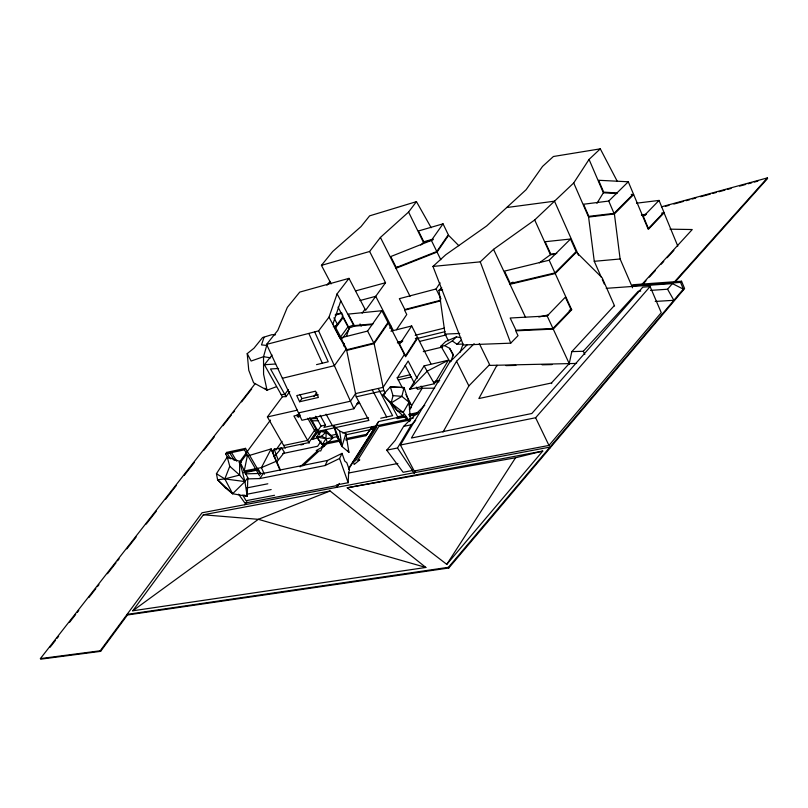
<?xml version="1.0" encoding="UTF-8"?>
<svg xmlns="http://www.w3.org/2000/svg" width="808" height="808" viewBox="0 0 808 808"><rect width="100%" height="100%" fill="white"/><g stroke="black" fill="none" stroke-linecap="round" stroke-linejoin="round"><path stroke-width="1.21" d="M247.803 477.76L247.238 496.354L232.623 493.728L225.351 487.82L217.594 479.76L216.443 473.7L227.24 457.065L239.643 461.358L247.803 477.76L244.935 481.588L232.623 493.728L217.594 479.76L224.826 478.902L239.623 475.054L244.935 481.588L247.238 496.354L243.784 495.011M238.572 494.193L244.925 503.061L335.926 485.81L336.532 484.931L348.147 482.719L348.702 471.943L349.48 470.286L346.814 462.711L344.764 461.115L342.036 453.369L327.583 460.429L263.408 473.357L245.804 473.852M247.309 456.066L244.218 470.953L261.428 467.61L276.154 461.317L271.165 448.925L247.309 456.066L246.056 454.884L239.663 463.55M614.383 305.555L571.822 351.621L569.236 363.59L551.43 382.992L478.861 398.546L496.95 365.236L497.233 365.822M327.472 443.036L325.988 438.704L326.19 430.422L320.231 431.573L316.675 436.976L322.271 444.653L327.472 443.036L333.037 437.744L326.19 430.422M319.402 434.815L320.231 431.573L325.786 432.229L333.037 437.744L325.988 438.704L316.675 436.976L322.271 444.653L325.988 438.704L321.796 436.158L316.675 436.976M408.838 421.069L397.445 410.737L391.133 402.98L393.031 395.627L390.335 386.911L404.091 387.577L409.04 402.253L410.403 420.261M342.774 314.989L341.925 318.059L334.562 327.977L335.694 327.684L343.127 317.655L349.177 329.109L342.572 338.209M333.906 425.917L341.935 446.491L345.875 433.603L339.683 431.088L333.906 425.917L336.673 436.067L341.935 446.491L348.935 452.298L345.875 433.603M343.521 345.895L344.259 343.511M346.491 336.381L349.096 328.058L338.047 307.131M264.034 337.289L261.509 344.915L266.731 345.42L263.529 356.702L263.58 374.256L267.054 390.183L276.306 386.749M332.825 324.351L340.784 300.839M358.701 401.455L353.874 408.747L301.919 420.261L266.579 344.37L318.625 330.866L328.997 317.17L337.098 293.849L348.995 278.356L365.61 310.322L385.537 282.729L369.63 251.48L380.416 237.431L408.575 212.049L416.453 201.636L431.169 227.715M460.146 352.207L463.075 344.046L457.015 344.279L452.298 340.946L444.673 345.622L440.926 346.178L450.006 361.903M450.783 361.58L453.318 354.53L449.622 348.319L444.673 345.622M227.24 457.065L229.775 466.287L224.826 478.902L232.623 493.728M272.538 453.339L274.225 449.107L281.649 447.986L284.426 452.298L276.982 461.742M247.511 478.892L259.711 478.578L325.058 465.549L339.572 458.49L342.036 453.369M325.058 465.549L327.583 460.429M442.986 432.098L468.872 385.901L489.618 364.63L479.296 343.531M414.282 473.387L415.181 470.599M474.144 343.703L456.56 361.257L411.434 438.027L531.836 413.504L642.764 287.183L650.107 286.547L661.267 312.686L548.965 445.43L414.211 470.973L400.414 445.016L449.642 362.216L467.165 344.804M397.496 447.996L412.534 470.498L403.131 472.286L386.719 450.157L397.496 447.996L411.322 424.776L415.686 420.362M434.361 383.75L448.42 360.206L424.099 365.873L409.595 389.315L434.361 383.75L424.099 365.873M424.756 405.222L403.657 426.382L395.253 440.33L386.719 450.157M409.353 409.414L422.18 388.264L434.613 388.183M410.282 408.949L411.575 406.818M402.313 416.736L403.566 414.676M409.222 405.394L410.474 403.333M596.94 203.333L603.364 192.779L589.062 159.418L600.293 148.844L617.15 181.093M338.027 485.244L336.694 487.365L339.32 483.416M348.723 468.276L378.649 421.524L397.97 417.393L397.233 418.584L405.808 416.756M348.551 469.307L378.649 421.524M365.933 435.674L371.983 426.786L365.933 435.674L345.652 439.916M430.846 363.681L417.746 337.906L405.596 356.762L388.264 323.089L374.144 343.632L346.713 350.43L328.997 317.17M446.784 564.368L515.534 457.783L542.744 451.076L446.784 564.368L347.228 487.779L542.744 451.076M404.414 354.459L383.144 387.315L355.55 393.607L350.46 401.202L298.495 412.908M614.565 305.959L602.162 277.8L576.407 252.207L555.217 273.538L571.69 309.767L553.248 329.098L515.706 330.836L518.019 335.684L510.717 343.168L463.307 344.966L432.967 266.428L480.255 261.853L493.547 249.339L534.704 219.968L573.71 182.962L589.062 159.418M411.686 325.967L399.606 344.289L405.535 355.813L417.463 337.33L411.686 325.967L390.921 331.179M440.36 300.313L404.848 309.514L399.344 298.677L436.088 288.971L440.097 282.881M321.089 441.107L317.615 446.258L282.83 453.52M396.526 329.714L406.767 314.504L404.576 310.191L440.613 300.869M320.13 415.282L325.523 425.048L323.927 427.392L368.539 417.746M325.523 425.048L321.059 426.018L317.302 431.522L368.902 420.423L356.207 396.819L346.713 350.43M389.719 328.23L391.102 326.2M316.857 429.2L314.514 430.371L307.616 440.411L283.679 445.481M311.908 439.138L314.655 435.118M381.891 310.716L367.579 331.068L340.693 337.896L346.975 349.702L373.831 343.036L387.961 322.503L381.891 310.716L348.258 314.11L354.308 325.604L373.003 323.877M443.036 223.836L431.371 240.41L390.749 256.56L396.263 267.519L436.795 251.52L448.309 234.785L443.036 223.836L418.473 230.977L423.776 241.784L433.128 239.118M397.799 266.569L395.96 268.296L437.067 252.076L448.571 235.33L458.833 245.683M244.723 504.727L246.864 501.687M259.711 478.578L263.408 473.357M346.087 349.258L334.381 365.681L282.376 378.285M300.021 415.393L298.637 417.332L297.142 414.656M313.878 396.617L316.746 392.577M276.306 449.48L282.083 441.36M297.122 416.857L299.202 413.949M299.616 401.758L318.433 397.435L315.554 391.183L296.738 395.577L299.616 401.758L301.889 398.617L318.312 394.809M362.146 313.161L365.024 309.191M347.965 326.826L340.612 336.916L339.481 337.209M341.229 338.784L340.703 339.511L341.834 339.219M132.764 610.798L203.363 514.787L330.108 490.991L425.866 567.458L132.764 610.798L258.348 519.322L330.108 490.991M127.563 614.827L100.626 651.359L40.804 659.156L40.4 658.591L100.232 650.773L202.05 512.777L549.925 447.107L550.238 447.763M239.784 461.641L270.438 420.099M285.224 448.198L267.397 416.938L282.386 396.768L286.032 396.627L289.769 391.567M288.456 389.517L284.8 394.435L281.154 394.587M228.108 458.156L225.573 453.864L244.42 449.824L245.521 448.349L260.661 474.296M225.573 453.864L226.684 452.389L245.521 448.349M50.106 647.238L55.53 640.29M57.085 638.3L58.63 636.31M69.488 622.402L75.689 614.464M77.235 612.474L78.79 610.484M88.87 597.577L95.849 588.628M97.394 586.648L98.95 584.659M107.474 573.731L116.009 562.802M117.554 560.823L119.109 558.833M126.856 548.895L136.158 536.977M146.238 524.069L156.318 511.151M165.62 499.233L176.477 485.325M184.234 475.397L194.314 462.479M203.616 450.561L214.474 436.653M222.998 425.725L231.522 414.797M233.078 412.807L234.623 410.828M241.602 401.889L251.682 388.971M40.4 658.591L255.278 383.517M282.386 396.768L264.398 364.731L272.044 355.015M326.947 285.254L329.997 281.386M266.579 344.37L277.811 330.361L287.325 307.383L299.738 292.102L348.995 278.356M331.169 283.861L321.433 265.367L332.714 251.47L361.035 226.573L369.63 215.847L416.453 201.636M681.548 281.224L680.558 282.386L631.745 285.891L632.785 284.759L681.548 281.224L684.598 288.547L448.804 567.994L127.452 614.979L127.068 614.403L448.44 567.307L683.315 289.113L672.397 283.598L606.192 288.335M274.084 456.863L281.649 447.986L279.548 448.703M650.48 290.395L667.57 289.224L672.397 283.598M400.414 445.016L535.613 417.746L650.107 286.547M673.862 282.517L767.388 177.901L767.6 178.477L674.943 282.184M571.822 351.621L583.305 351.268L638.28 291.223L640.714 291.062M641.522 284.82L692.254 229.533L670.024 229.169M643.461 283.558L645.996 280.8M649.38 277.114L655.298 270.66M661.207 264.206L663.752 261.439M667.125 257.752L673.892 250.379M552.965 328.472L571.024 309.545L565.378 297.142L547.168 315.968L510.171 318.019L515.969 330.209L552.965 328.472L547.168 315.968M677.801 246.117L664.075 212.868L648.289 229.422L633.664 194.577L631.24 194.435M409.595 389.315L427.321 371.094L448.42 360.206M659.045 200.424L643.38 216.544L648.38 228.472L663.934 212.262L659.045 200.424L636.502 203.192M570.539 239.017L549.167 260.216L504.495 271.114L510.323 283.527L554.934 272.902L576.134 251.581L570.539 239.017L545.137 241.723L550.733 254.055L556.773 253.47M573.71 182.962L588.588 217.059L614.403 213.969L633.664 194.577M628.291 181.78L608.747 201.051L583.538 204.242L588.82 216.342L614.019 213.373L633.411 193.971L628.291 181.78L598.577 180.275L603.657 192.122L617.292 192.971M457.015 344.279L461.439 339.916M321.796 436.158L325.786 432.229M452.298 340.946L456.439 336.886L460.954 337.744M440.926 346.178L445.713 341.501L456.439 336.886M420.756 245.056L423.513 242.481L433.058 239.754M448.379 340.734L445.077 334.118L438.976 290.314L441.734 287.739M302.758 465.984L319.2 450.824L320.695 450.955L322.594 446.945L316.231 450.561L317.716 450.692L300.101 466.903M432.967 266.428L445.784 254.732L486.709 225.917L526.109 189.708L542.532 166.428L553.419 156.499L600.293 148.844M264.681 388.234L267.054 390.183L253.601 382.79L248.763 370.276L247.208 353.641L253.995 348.187L262.57 337.552L271.791 334.714L275.518 334.805M513.019 282.073L509.979 284.295L555.217 273.538M539.33 262.853L550.46 254.722L555.399 254.247M385.113 393.546L383.022 394.89L397.445 410.737L403.212 412.434L409.848 421.635M391.133 402.98L401.869 396.364L404.091 387.577L390.335 386.911L383.022 394.89L391.133 402.98L403.212 412.434L409.04 402.253L401.869 396.364L393.031 395.627M274.013 455.732L276.114 454.52L274.225 449.107L276.386 449.773M333.28 326.836L337.653 324.776M348.5 326.907L353.53 325.069M349.096 328.058L354.126 326.22L372.417 324.543M321.433 265.367L369.63 251.48M661.479 206.818L767.388 177.901M355.5 290.92L385.537 282.729M665.348 206.363L669.004 205.363M673.872 204.04L683.608 201.384M686.043 200.717L689.699 199.727M692.133 199.061L695.779 198.061M700.647 196.738L710.394 194.082M712.828 193.415L716.474 192.415M718.908 191.759L724.998 190.092M727.432 189.436L731.078 188.436M739.603 186.113L745.693 184.456M748.127 183.79L751.773 182.79M754.207 182.123L757.864 181.133M359.934 300.546L375.73 296.304L393.344 330.553M335.411 314.494L341.208 312.959M335.179 315.11L342.178 313.251M415.211 335.29L444.471 328.068M397.94 342.137L402.818 340.936M397.364 342.905L402.162 341.734M415.352 338.491L417.746 337.906M417.251 338.491L445.107 331.654M316.534 364.63L328.23 361.772L314.726 332.007M419.463 341.441L446.218 334.916M423.271 351.621L442.703 346.965M397.051 377.77L410.403 374.69M398.192 379.962L411.545 376.892M267.397 416.938L297.324 410.161M356.207 396.819L383.82 390.557L384.962 392.739M299.869 414.645L293.91 415.989L309.161 443.158M357.086 403.424L359.489 402.879M357.318 403.859L359.722 403.323M538.815 317.009L548.551 314.868M569.256 310.302L571.69 309.767M380.73 418.221L392.607 415.676L378.265 388.557M318.089 432.048L315.726 432.553L308.848 442.612L278.76 448.955M403.798 415.504L397.667 416.817L396.93 418.009L404.303 416.433M408.707 414.454L418.524 412.353M409.212 415.383L417.807 413.544M409.484 415.969L416.837 414.403M330.432 435.573L336.522 434.28M342.602 432.987L407.414 419.271M409.707 418.786L413.403 417.999M371.094 428.2L376.76 426.998L355.56 460.742L353.45 461.156L354.136 464.479L359.792 459.893L357.671 460.318L378.821 426.563L408.929 420.19M331.755 437.774L337.896 436.482M345.258 434.926L373.498 428.967M300.778 444.925L303.172 444.42M403.657 426.382L411.322 424.776M340.168 439.845L326.361 442.734L321.857 446.885L323.978 445.673L323.341 447.006L326.765 443.855L340.229 441.047M345.986 438.623L366.832 434.26M239.037 462.651L241.501 462.136M244.056 472.135L258.186 469.256L260.711 473.589M243.834 472.821L258.136 469.913M246.783 487.921L267.822 483.79M348.349 473.074L397.879 463.469M246.43 494.334L271.175 489.547M274.518 495.294L246.076 500.707L242.723 495.051M347.228 487.779L515.534 457.783M506.707 207.535L554.5 201.182L578.538 255.217M641.936 215.443L645.622 215.009M661.621 213.15L664.075 212.868M641.4 214.847L646.41 214.272M588.588 217.059L594.274 261.307L620.11 258.984L632.573 287.82M438.976 290.314L442.643 290.022M264.398 364.731L275.649 364.014M655.217 301.435L673.862 300.303L667.57 289.224M278.578 368.488L270.529 368.973L286.032 396.627M445.077 334.118L459.762 333.441M488.668 365.428L576.599 363.428M505.959 365.62L515.928 365.398M542.097 364.812L552.066 364.59M311.141 418.675L317.382 418.544M311.08 420.857L318.584 420.705M435.956 380.679L439.704 380.629M433.906 381.891L438.875 381.841M603.364 192.779L616.696 193.567M203.363 514.787L258.348 519.322L425.866 567.458M270.71 357.843L263.529 356.702L251.137 361.035L247.208 353.641M225.351 487.82L227.654 488.719M216.443 473.7L224.826 478.902L244.935 481.588L239.643 461.358L239.623 475.054L229.775 466.287M411.595 469.842L413.949 472.781M336.673 436.067L338.835 438.936M347.49 450.389L348.935 452.298M100.232 650.773L100.626 651.359M236.603 461.146L230.916 451.48L229.805 452.955L234.239 460.479M226.684 452.389L230.482 458.823M244.188 471.003L246.127 474.306M244.42 449.824L259.59 475.801M310.716 418.16L318.079 431.391L312.716 439.229A12.292 4.808 -29.2 0 0 316.898 437.875M309.565 417.827L319.049 434.664M307.757 418.251L316.342 433.654M315.655 416.272L321.059 426.018M326.058 414.161L332.522 425.897M448.44 567.307L448.804 567.994M335.694 327.684L341.279 338.168M335.118 329.028L340.148 338.461M333.957 317.827L337.3 324.119M372.296 389.911L386.648 416.948M389.557 401.445L398.172 417.776M337.098 293.849L354.126 326.22M360.035 323.947L361.186 326.139M402.465 387.961L397.294 378.033L408.161 361.024L417.14 378.457M405.919 394.577L411.666 405.606M367.579 331.068L373.831 343.036M421.059 386.093L422.18 388.264L417.534 389.305L416.413 387.133M405.182 365.398L414.161 382.79M380.416 237.431L410.05 296.284M456.56 361.257L468.872 385.901M449.622 348.319L453.389 355.853M436.088 288.971L440.996 298.909M408.575 212.049L423.513 242.481M431.371 240.41L436.795 251.52M437.067 252.076L440.815 259.742M535.613 417.746L548.965 445.43M551.43 382.992L551.723 383.608M583.305 351.268L584.82 354.51M493.547 249.339L525.564 317.413M553.248 329.098L569.509 364.206M299.98 394.496L301.889 398.617M308.858 333.532L322.362 363.206M534.704 219.968L550.46 254.722M549.167 260.216L554.934 272.902M318.625 330.866L353.874 408.747M264.368 474.225L261.428 467.61L271.165 448.925L280.457 470.145M594.274 261.307L601.273 277.174M602.273 279.437L604.263 283.972M276.154 461.317L280.204 470.549M608.747 201.051L614.019 213.373M680.558 282.386L683.619 289.719M276.114 454.52L278.083 459.59M480.255 261.853L510.717 343.168M339.572 458.49L348.147 482.719M374.144 343.632L383.82 390.557M339.683 431.088L341.935 446.491M614.403 213.969L620.11 258.984"/></g></svg>
